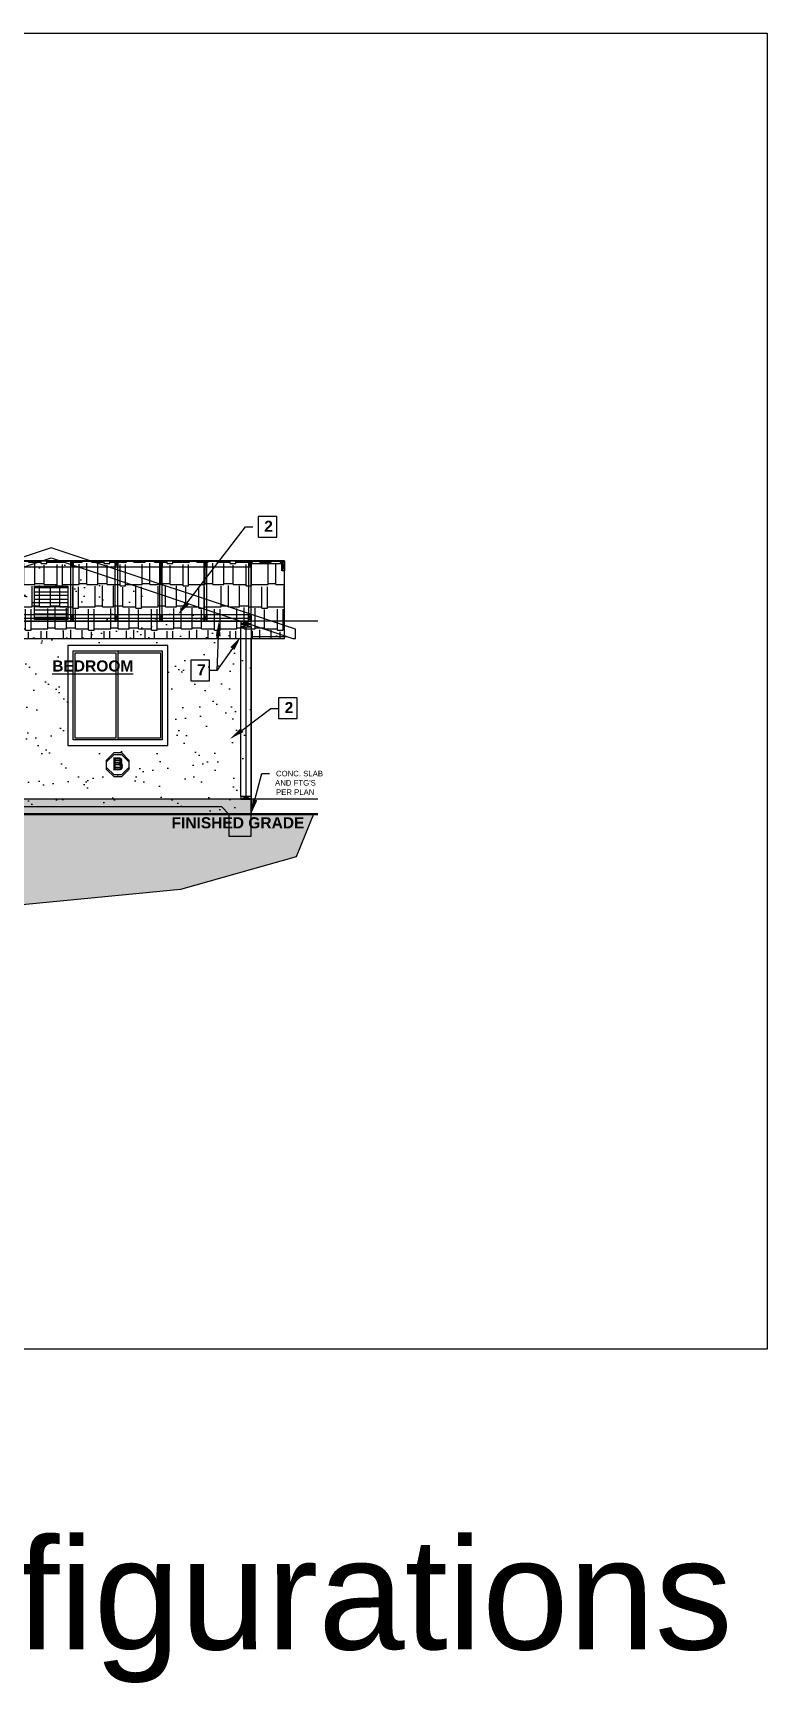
# Model space of a CAD drawing. Header units: inches. Extents: x -3572 to 2430, y -4559 to 3072.
# Drawn here: x -2919 to -2523, y -1697 to -806 of the extents above; entities that cross this region are included whole.
import ezdxf
from ezdxf import colors
from ezdxf.entities.mleader import LeaderData, LeaderLine
from ezdxf.math import Vec2, Vec3

# ---------------------------------------------------------------- set-up
doc = ezdxf.new("R2010")
doc.units = ezdxf.units.IN
doc.header["$MEASUREMENT"] = 0
doc.linetypes.add('DASHED2', pattern=[0.375, 0.25, -0.125])
for name, color, linetype in [('Elevation - Left Details', 6, 'Continuous'), ('Elevation - Right & Left Dim & Labels', 190, 'Continuous'), ('Elevation - Right Details', 3, 'Continuous'), ('Elevation - Section A', 7, 'Continuous'), ('Elevation - Section B', 7, 'Continuous')]:
    doc.layers.add(name, color=color, linetype=linetype)
doc.layers.add('Wall Insulation - Section B', color=40, linetype='BATTING', transparency=0.5)
doc.styles.get("Standard").update_dxf_attribs({"font": 'arial.ttf'})
doc.linetypes.add('BATTING', pattern='A,0.0001,-0.1,[134,ltypeshp.shx,S=0.1,R=0,X=-0.1,Y=0],-0.2,[134,ltypeshp.shx,S=0.1,R=180,X=0.1,Y=0],-0.1', length=0.4001)

msp = doc.modelspace()

# ---------------------------------------------------------------- hatches: boundary and pattern name
at = {"layer": 'Elevation - Left Details', "transparency": 33554559}
h = msp.add_hatch(dxfattribs=at)
h.set_pattern_fill('AR-RSHKE', color=256)
h.paths.add_polyline_path([(-2783.2318, -1091.19816), (-3178.2318, -1091.19816), (-3080.16392, -1123.88738), (-2783.2318, -1123.88738)])
h.paths.add_polyline_path([(-2783.2318, -1123.88738), (-3080.16392, -1123.88738), (-3067.2318, -1128.19808), (-3067.2318, -1133.19808), (-2783.2318, -1133.19808)])
at = {"layer": 'Elevation - Left Details', "transparency": 33554610}
h = msp.add_hatch(dxfattribs=at)
h.set_pattern_fill('AR-SAND', color=256, scale=10)
h.paths.add_polyline_path([(-2801.2318, -1219.88738), (-2801.2318, -1133.19808), (-3067.2318, -1133.19808), (-3068.7318, -1133.19808), (-3071.7318, -1132.19808), (-3091.2318, -1132.19808), (-3091.2318, -1219.88738)])
h.paths.add_polyline_path([(-2900.2318, -1190.88738), (-2900.2318, -1136.88738), (-2846.2318, -1136.88738), (-2846.2318, -1190.88738)], flags=16)
h.paths.add_polyline_path([(-2897.2318, -1187.88738), (-2897.2318, -1139.88738), (-2873.2318, -1139.88738), (-2849.2318, -1139.88738), (-2849.2318, -1187.88738), (-2873.2318, -1187.88738)], flags=0)
h.paths.add_polyline_path([(-2896.2318, -1186.88738), (-2896.2318, -1140.88738), (-2874.2318, -1140.88738), (-2874.2318, -1186.88738)], flags=0)
h.paths.add_polyline_path([(-2879.2318, -1198.73776), (-2875.2318, -1194.73776), (-2871.2318, -1194.73776), (-2867.2318, -1198.73776), (-2867.2318, -1202.73776), (-2871.2318, -1206.73776), (-2875.2318, -1206.73776), (-2879.2318, -1202.73776)], flags=16)
h.paths.add_polyline_path([(-2992.2318, -1190.88738), (-3046.2318, -1190.88738), (-3046.2318, -1136.88738), (-2992.2318, -1136.88738)], flags=16)
h.paths.add_polyline_path([(-2995.2318, -1187.88738), (-3019.2318, -1187.88738), (-3043.2318, -1187.88738), (-3043.2318, -1139.88738), (-3019.2318, -1139.88738), (-2995.2318, -1139.88738)], flags=0)
h.paths.add_polyline_path([(-3013.2318, -1198.73776), (-3013.2318, -1202.73776), (-3017.2318, -1206.73776), (-3021.2318, -1206.73776), (-3025.2318, -1202.73776), (-3025.2318, -1198.73776), (-3021.2318, -1194.73776), (-3017.2318, -1194.73776)], flags=16)
h.paths.add_polyline_path([(-3020.2318, -1186.88738), (-3042.2318, -1186.88738), (-3042.2318, -1140.88738), (-3020.2318, -1140.88738)], flags=0)
h.paths.add_polyline_path([(-3091.2318, -1219.88738), (-3091.2318, -1227.88738), (-2801.2318, -1227.88738), (-2801.2318, -1219.88738)])
h.paths.add_polyline_path([(-3023.7218, -1206.5403), (-3014.6686, -1206.5403), (-3014.6686, -1194.17604), (-3023.7218, -1194.17604)], flags=24)
h.paths.add_polyline_path([(-2877.7218, -1206.5403), (-2868.6686, -1206.5403), (-2868.6686, -1194.17604), (-2877.7218, -1194.17604)], flags=24)
at = {"layer": 'Elevation - Right Details', "transparency": 33554610}
h = msp.add_hatch(dxfattribs=at)
h.set_pattern_fill('AR-SAND', color=256, scale=10)
h.paths.add_polyline_path([(-2801.2318, -1132.19808), (-2781.7318, -1132.19808), (-2806.66398, -1123.88738), (-3011.79962, -1123.88738), (-3017.2318, -1125.6981), (-3017.2318, -1133.19808), (-3307.2318, -1133.19808), (-3307.2318, -1219.88738), (-2801.2318, -1219.88738)])
h.paths.add_polyline_path([(-3136.2318, -1136.88738), (-3094.2318, -1136.88738), (-3094.2318, -1166.88738), (-3136.2318, -1166.88738)], flags=16)
h.paths.add_polyline_path([(-3133.2318, -1163.88738), (-3133.2318, -1139.88738), (-3115.2318, -1139.88738), (-3097.2318, -1139.88738), (-3097.2318, -1163.88738)], flags=0)
h.paths.add_polyline_path([(-3132.2318, -1162.88738), (-3132.2318, -1140.88738), (-3116.2318, -1140.88738), (-3116.2318, -1162.88738)], flags=0)
h.paths.add_polyline_path([(-3208.2318, -1190.88738), (-3262.2318, -1190.88738), (-3262.2318, -1136.88738), (-3208.2318, -1136.88738)], flags=16)
h.paths.add_polyline_path([(-3211.2318, -1187.88738), (-3235.2318, -1187.88738), (-3259.2318, -1187.88738), (-3259.2318, -1139.88738), (-3235.2318, -1139.88738), (-3211.2318, -1139.88738)], flags=0)
h.paths.add_polyline_path([(-3121.2318, -1175.80677), (-3117.2318, -1171.80677), (-3113.2318, -1171.80677), (-3109.2318, -1175.80677), (-3109.2318, -1179.80677), (-3113.2318, -1183.80677), (-3117.2318, -1183.80677), (-3121.2318, -1179.80677)], flags=16)
h.paths.add_polyline_path([(-3236.2318, -1186.88738), (-3258.2318, -1186.88738), (-3258.2318, -1140.88738), (-3236.2318, -1140.88738)], flags=0)
h.paths.add_polyline_path([(-3229.2318, -1199.80677), (-3229.2318, -1203.80677), (-3233.2318, -1207.80677), (-3237.2318, -1207.80677), (-3241.2318, -1203.80677), (-3241.2318, -1199.80677), (-3237.2318, -1195.80677), (-3233.2318, -1195.80677)], flags=16)
h.paths.add_polyline_path([(-3004.2318, -1136.88738), (-2962.2318, -1136.88738), (-2962.2318, -1166.88738), (-3004.2318, -1166.88738)], flags=16)
h.paths.add_polyline_path([(-3001.2318, -1163.88738), (-3001.2318, -1139.88738), (-2983.2318, -1139.88738), (-2965.2318, -1139.88738), (-2965.2318, -1163.88738)], flags=0)
h.paths.add_polyline_path([(-3000.2318, -1162.88738), (-3000.2318, -1140.88738), (-2984.2318, -1140.88738), (-2984.2318, -1162.88738)], flags=0)
h.paths.add_polyline_path([(-2989.2318, -1175.80677), (-2985.2318, -1171.80677), (-2981.2318, -1171.80677), (-2977.2318, -1175.80677), (-2977.2318, -1179.80677), (-2981.2318, -1183.80677), (-2985.2318, -1183.80677), (-2989.2318, -1179.80677)], flags=16)
h.paths.add_polyline_path([(-2900.2318, -1136.88738), (-2846.2318, -1136.88738), (-2846.2318, -1190.88738), (-2900.2318, -1190.88738)], flags=16)
h.paths.add_polyline_path([(-2897.2318, -1139.88738), (-2873.2318, -1139.88738), (-2849.2318, -1139.88738), (-2849.2318, -1187.88738), (-2873.2318, -1187.88738), (-2897.2318, -1187.88738)], flags=0)
h.paths.add_polyline_path([(-2896.2318, -1140.88738), (-2874.2318, -1140.88738), (-2874.2318, -1186.88738), (-2896.2318, -1186.88738)], flags=0)
h.paths.add_polyline_path([(-2879.2318, -1199.80677), (-2875.2318, -1195.80677), (-2871.2318, -1195.80677), (-2867.2318, -1199.80677), (-2867.2318, -1203.80677), (-2871.2318, -1207.80677), (-2875.2318, -1207.80677), (-2879.2318, -1203.80677)], flags=16)
h.paths.add_polyline_path([(-2909.2318, -1089.69821), (-3011.79962, -1123.88738), (-2806.66398, -1123.88738)])
h.paths.add_polyline_path([(-2900.2318, -1122.88747), (-2918.2318, -1122.88747), (-2918.2318, -1104.88747), (-2900.2318, -1104.88747)], flags=16)
h.paths.add_polyline_path([(-2919.53113, -1143.28787), (-2899.84082, -1143.28787), (-2899.84082, -1130.92362), (-2919.53113, -1130.92362)], flags=24)
h.paths.add_polyline_path([(-2877.7218, -1207.6093), (-2868.6686, -1207.6093), (-2868.6686, -1195.24504), (-2877.7218, -1195.24504)], flags=24)
h.paths.add_polyline_path([(-2987.60516, -1183.71162), (-2978.55195, -1183.71162), (-2978.55195, -1171.34736), (-2987.60516, -1171.34736)], flags=24)
h.paths.add_polyline_path([(-3119.60516, -1183.71162), (-3110.55195, -1183.71162), (-3110.55195, -1171.34736), (-3119.60516, -1171.34736)], flags=24)
h.paths.add_polyline_path([(-3239.7218, -1207.6093), (-3230.6686, -1207.6093), (-3230.6686, -1195.24504), (-3239.7218, -1195.24504)], flags=24)
h.paths.add_polyline_path([(-2898.94846, -1120.11257), (-2879.25815, -1120.11257), (-2879.25815, -1107.74832), (-2898.94846, -1107.74832)], flags=24)
at = {"layer": 'Elevation - Section A', "transparency": 33554610}
h = msp.add_hatch(dxfattribs=at)
h.set_pattern_fill('AR-SAND', color=256)
h.set_pattern_definition([(37.5, (0, 0), (-0.06299336, 1.9268238), [0, -1.52, 0, -1.7, 0, -1.625]), (7.5, (0, 0), (1.7697767, 2.822146), [0, -0.82, 0, -1.37, 0, -0.525]), (327.5, (-1.23, 0), (3.1141419, 0.00565905), [0, -0.5, 0, -1.8, 0, -2.35]), (317.5, (-1.23, 0), (3.0061266, 0.8776756), [0, -0.25, 0, -1.18, 0, -1.35])])
h.paths.add_polyline_path([(-3056.2318, -1223.88738), (-3091.2318, -1223.88738), (-3091.2318, -1227.88738), (-3052.2318, -1227.88738)])
h.paths.add_polyline_path([(-3091.2318, -1223.88738), (-3291.2318, -1223.88738), (-3295.2318, -1227.88738), (-3091.2318, -1227.88738)])
h.paths.add_polyline_path([(-2817.2318, -1223.88738), (-3036.2318, -1223.88738), (-3040.2318, -1227.88738), (-2813.2318, -1227.88738)])
at = {"layer": 'Elevation - Section B', "transparency": 33554534}
h = msp.add_hatch(dxfattribs=at)
h.set_pattern_fill('EARTH', color=256, scale=30)
h.paths.add_polyline_path([(-3295.2318, -1227.88738), (-3295.2318, -1239.88738), (-3307.2318, -1239.88738), (-3307.2318, -1227.88738), (-3331.06445, -1227.88738), (-3342.30821, -1241.06355), (-3287.50045, -1270.35426), (-3208.88757, -1256.92548), (-3139.00943, -1271.69714), (-3053.00559, -1263.63987), (-2934.07838, -1277.74009), (-2839.33975, -1268.58015), (-2776.98105, -1250.97727), (-2767.59309, -1227.88738), (-2801.2318, -1227.88738), (-2801.2318, -1239.88738), (-2813.2318, -1239.88738), (-2813.2318, -1227.88738), (-3040.2318, -1227.88738), (-3040.2318, -1239.88738), (-3052.2318, -1239.88738), (-3052.2318, -1227.88738)])
h.paths.add_polyline_path([(-3348.54737, -1228.56747), (-3306.87479, -1228.56747), (-3306.87479, -1207.22573), (-3348.54737, -1207.22573)], flags=9)
h = msp.add_hatch(dxfattribs=at)
h.set_pattern_fill('AR-CONC', color=256)
h.set_pattern_definition([(50, (0, 0), (7.172602, -0.627521), [0.75, -8.25]), (355, (0, 0), (-1.387513, 7.521921), [0.6, -6.6]), (100.45144, (0.598, -0.052), (5.785088, 6.8944), [0.637402, -7.011421]), (46.1842, (0, 2), (10.672413, -1.655193), [1.125, -12.375]), (96.63564, (0.889, 1.862), (9.34662, 9.741186), [0.956103, -10.517138]), (351.18416, (0, 2), (9.34662, 9.741186), [0.9, -9.9]), (21, (1, 1.5), (5.969071, -4.026189), [0.75, -8.25]), (326, (1, 1.5), (2.433153, 7.2515), [0.6, -6.6]), (71.45144, (1.4974, 1.1645), (8.402224, 3.225312), [0.637402, -7.011421]), (37.5, (0, 0), (0.1215986, 3.3289385), [0, -6.52, 0, -6.7, 0, -6.625]), (7.5, (0, 0), (2.6306954, 3.944117), [0, -3.82, 0, -6.37, 0, -2.525]), (327.5, (-2.23, 0), (5.3382244, -0.2255487), [0, -2.5, 0, -7.8, 0, -10.35]), (317.5, (-3.23, 0), (5.831862, 1.00105), [0, -3.25, 0, -5.18, 0, -7.35])])
h.paths.add_polyline_path([(-2801.2318, -1219.88738), (-3307.2318, -1219.88738), (-3307.2318, -1239.88738), (-3295.2318, -1239.88738), (-3295.2318, -1227.88738), (-3291.2318, -1223.88738), (-3056.2318, -1223.88738), (-3052.2318, -1227.88738), (-3052.2318, -1239.88738), (-3040.2318, -1239.88738), (-3040.2318, -1227.88738), (-3036.2318, -1223.88738), (-2817.2318, -1223.88738), (-2813.2318, -1227.88738), (-2813.2318, -1239.88738), (-2801.2318, -1239.88738), (-2801.2318, -1227.88738)])

# ---------------------------------------------------------------- linework, layer by layer
at = {"color": 3}
msp.add_lwpolyline([(-3572.1296, -806.34727), (-2522.79355, -806.34727), (-2522.79355, -1516.7118), (-3572.1296, -1516.7118)], close=True, dxfattribs=at)
at = {"layer": 'Elevation - Left Details'}
for p, q in [((-2783.2318, -1091.19816), (-3178.2318, -1091.19816)), ((-2783.2318, -1133.19808), (-2783.2318, -1091.19816)), ((-3067.2318, -1133.19808), (-2783.2318, -1133.19808)), ((-2801.2318, -1227.88738), (-2801.2318, -1133.19808)), ((-2879.2318, -1202.73776), (-2879.2318, -1198.73776)), ((-2875.2318, -1194.73776), (-2871.2318, -1194.73776)), ((-2871.2318, -1194.73776), (-2867.2318, -1198.73776)), ((-2867.2318, -1198.73776), (-2867.2318, -1202.73776)), ((-2871.2318, -1206.73776), (-2875.2318, -1206.73776))]:
    msp.add_line(p, q, dxfattribs=at)
for points in [[(-2900.2318, -1190.88738), (-2846.2318, -1190.88738), (-2846.2318, -1136.88738), (-2900.2318, -1136.88738)], [(-2896.2318, -1140.88738), (-2874.2318, -1140.88738), (-2874.2318, -1186.88738), (-2896.2318, -1186.88738)]]:
    msp.add_lwpolyline(points, close=True, dxfattribs=at)
for points in [[(-2897.2318, -1139.88738), (-2873.2318, -1139.88738), (-2873.2318, -1187.88738), (-2897.2318, -1187.88738), (-2897.2318, -1139.88738)], [(-2873.2318, -1139.88738), (-2849.2318, -1139.88738), (-2849.2318, -1187.88738), (-2873.2318, -1187.88738)], [(-2873.2318, -1140.88738), (-2850.2318, -1140.88738), (-2850.2318, -1186.88738), (-2873.2318, -1186.88738)], [(-2879.2318, -1198.73776), (-2875.2318, -1194.73776)], [(-2875.2318, -1206.73776), (-2879.2318, -1202.73776)], [(-2867.2318, -1202.73776), (-2871.2318, -1206.73776)]]:
    msp.add_lwpolyline(points, dxfattribs=at)
at = {"layer": 'Elevation - Right & Left Dim & Labels', "linetype": 'DASHED2'}
for p, q in [((-2765.2318, -1123.88738), (-3343.2318, -1123.88738)), ((-2765.2318, -1219.88738), (-3343.2318, -1219.88738))]:
    msp.add_line(p, q, dxfattribs=at)
at = {"layer": 'Elevation - Right & Left Dim & Labels', "lineweight": 50}
msp.add_line((-2765.2318, -1227.88738), (-3343.2318, -1227.88738), dxfattribs=at)
at = {"layer": 'Elevation - Right & Left Dim & Labels'}
msp.add_lwpolyline([(-2786.45283, -1176.26804), (-2776.41518, -1176.26804), (-2776.41518, -1165.21277), (-2786.45283, -1165.21277)], close=True, dxfattribs=at)
at = {"layer": 'Elevation - Right Details'}
for p, q in [((-2909.2318, -1084.19818), (-3028.29967, -1123.88738)), ((-2777.2318, -1128.19808), (-2909.2318, -1084.19818)), ((-3011.79962, -1123.88738), (-2909.2318, -1089.69821)), ((-2909.2318, -1089.69821), (-2778.7318, -1133.19808)), ((-2900.2318, -1105.88747), (-2918.2318, -1105.88747)), ((-2918.2318, -1107.88747), (-2900.2318, -1107.88747)), ((-2900.2318, -1109.88747), (-2918.2318, -1109.88747)), ((-2918.2318, -1111.88747), (-2900.2318, -1111.88747)), ((-2900.2318, -1113.88747), (-2918.2318, -1113.88747)), ((-2918.2318, -1115.88747), (-2900.2318, -1115.88747)), ((-2900.2318, -1117.88747), (-2918.2318, -1117.88747)), ((-2918.2318, -1119.88747), (-2900.2318, -1119.88747)), ((-2900.2318, -1121.88747), (-2918.2318, -1121.88747)), ((-2777.2318, -1133.19808), (-2777.2318, -1128.19808)), ((-2778.7318, -1133.19808), (-2777.2318, -1133.19808)), ((-2879.2318, -1203.80677), (-2879.2318, -1199.80677)), ((-2875.2318, -1195.80677), (-2871.2318, -1195.80677)), ((-2871.2318, -1195.80677), (-2867.2318, -1199.80677)), ((-2867.2318, -1199.80677), (-2867.2318, -1203.80677)), ((-2871.2318, -1207.80677), (-2875.2318, -1207.80677))]:
    msp.add_line(p, q, dxfattribs=at)
for points in [[(-2918.2318, -1104.88747), (-2900.2318, -1104.88747), (-2900.2318, -1122.88747), (-2918.2318, -1122.88747)], [(-2900.2318, -1190.88738), (-2846.2318, -1190.88738), (-2846.2318, -1136.88738), (-2900.2318, -1136.88738)], [(-2896.2318, -1140.88738), (-2874.2318, -1140.88738), (-2874.2318, -1186.88738), (-2896.2318, -1186.88738)]]:
    msp.add_lwpolyline(points, close=True, dxfattribs=at)
for points in [[(-2897.2318, -1139.88738), (-2873.2318, -1139.88738), (-2873.2318, -1187.88738), (-2897.2318, -1187.88738), (-2897.2318, -1139.88738)], [(-2873.2318, -1139.88738), (-2849.2318, -1139.88738), (-2849.2318, -1187.88738), (-2873.2318, -1187.88738)], [(-2781.7318, -1132.19808), (-2801.2318, -1132.19808), (-2801.2318, -1227.88738)], [(-2873.2318, -1140.88738), (-2850.2318, -1140.88738), (-2850.2318, -1186.88738), (-2873.2318, -1186.88738)], [(-2879.2318, -1199.80677), (-2875.2318, -1195.80677)], [(-2875.2318, -1207.80677), (-2879.2318, -1203.80677)], [(-2867.2318, -1203.80677), (-2871.2318, -1207.80677)]]:
    msp.add_lwpolyline(points, dxfattribs=at)
at = {"layer": 'Elevation - Section B', "linetype": 'ByBlock'}
for p, q in [((-3178.2318, -1091.19816), (-2784.7318, -1091.19816)), ((-2801.2318, -1094.69816), (-3167.73177, -1094.69816)), ((-2784.7318, -1091.19816), (-2784.7318, -1094.69816))]:
    msp.add_line(p, q, dxfattribs=at)
at = {"layer": 'Elevation - Section B'}
for p, q in [((-2897.2318, -1094.69816), (-2898.7318, -1094.69816)), ((-2873.2318, -1094.69816), (-2874.7318, -1094.69816)), ((-2849.2318, -1094.69816), (-2850.7318, -1094.69816)), ((-2825.2318, -1094.69816), (-2826.7318, -1094.69816)), ((-2801.2318, -1094.69816), (-2802.7318, -1094.69816)), ((-2801.2318, -1091.19816), (-2801.2318, -1092.69816)), ((-2801.2318, -1092.69816), (-2784.7318, -1092.69816)), ((-2783.2318, -1096.69816), (-2784.7318, -1091.19816)), ((-2783.2318, -1091.19816), (-2784.7318, -1096.69816)), ((-2784.7318, -1092.69816), (-2784.7318, -1091.19816)), ((-2897.2318, -1123.88738), (-2898.7318, -1123.88738)), ((-2873.2318, -1123.88738), (-2874.7318, -1123.88738)), ((-2849.2318, -1123.88738), (-2850.7318, -1123.88738)), ((-2825.2318, -1123.88738), (-2826.7318, -1123.88738)), ((-2801.2318, -1123.88738), (-2806.7318, -1125.38738)), ((-2801.2318, -1125.38738), (-2806.7318, -1123.88738)), ((-2801.2318, -1125.38738), (-2806.7318, -1126.88738)), ((-2801.2318, -1126.88738), (-2806.7318, -1125.38738)), ((-2801.2318, -1123.88738), (-2802.7318, -1123.88738)), ((-2801.2318, -1218.38738), (-2806.7318, -1219.88738)), ((-2801.2318, -1219.88738), (-2806.7318, -1218.38738))]:
    msp.add_line(p, q, dxfattribs=at)
for points in [[(-2797.48176, -1078.3856), (-2787.44412, -1078.3856), (-2787.44412, -1067.33033), (-2797.48176, -1067.33033)], [(-2783.2318, -1096.69816), (-2784.7318, -1096.69816), (-2784.7318, -1091.19816), (-2783.2318, -1091.19816)], [(-2801.2318, -1125.38738), (-2801.2318, -1123.88738), (-2806.7318, -1123.88738), (-2806.7318, -1125.38738)], [(-2801.2318, -1126.88738), (-2801.2318, -1125.38738), (-2806.7318, -1125.38738), (-2806.7318, -1126.88738)], [(-2801.2318, -1218.38738), (-2806.7318, -1218.38738), (-2806.7318, -1126.88738), (-2801.2318, -1126.88738)], [(-2833.73492, -1155.9183), (-2823.69728, -1155.9183), (-2823.69728, -1144.86303), (-2833.73492, -1144.86303)], [(-2801.2318, -1239.88738), (-2801.2318, -1219.88738), (-3307.2318, -1219.88738), (-3307.2318, -1239.88738), (-3295.2318, -1239.88738), (-3295.2318, -1227.88738), (-3291.2318, -1223.88738), (-3056.2318, -1223.88738), (-3052.2318, -1227.88738), (-3052.2318, -1239.88738), (-3040.2318, -1239.88738), (-3040.2318, -1227.88738), (-3036.2318, -1223.88738), (-2817.2318, -1223.88738), (-2813.2318, -1227.88738), (-2813.2318, -1239.88738)], [(-2801.2318, -1219.88738), (-2801.2318, -1218.38738), (-2806.7318, -1218.38738), (-2806.7318, -1219.88738)]]:
    msp.add_lwpolyline(points, close=True, dxfattribs=at)
for points in [[(-2898.7318, -1091.19816), (-2898.7318, -1094.69816), (-2897.2318, -1091.19816), (-2897.2318, -1094.69816), (-2898.7318, -1091.19816), (-2897.2318, -1091.19816)], [(-2897.2318, -1123.88738), (-2897.2318, -1091.19816), (-2898.7318, -1091.19816), (-2898.7318, -1123.88738), (-2897.2318, -1123.88738)], [(-2874.7318, -1091.19816), (-2874.7318, -1094.69816), (-2873.2318, -1091.19816), (-2873.2318, -1094.69816), (-2874.7318, -1091.19816), (-2873.2318, -1091.19816)], [(-2873.2318, -1123.88738), (-2873.2318, -1091.19816), (-2874.7318, -1091.19816), (-2874.7318, -1123.88738), (-2873.2318, -1123.88738)], [(-2850.7318, -1091.19816), (-2850.7318, -1094.69816), (-2849.2318, -1091.19816), (-2849.2318, -1094.69816), (-2850.7318, -1091.19816), (-2849.2318, -1091.19816)], [(-2849.2318, -1123.88738), (-2849.2318, -1091.19816), (-2850.7318, -1091.19816), (-2850.7318, -1123.88738), (-2849.2318, -1123.88738)], [(-2826.7318, -1091.19816), (-2826.7318, -1094.69816), (-2825.2318, -1091.19816), (-2825.2318, -1094.69816), (-2826.7318, -1091.19816), (-2825.2318, -1091.19816)], [(-2825.2318, -1123.88738), (-2825.2318, -1091.19816), (-2826.7318, -1091.19816), (-2826.7318, -1123.88738), (-2825.2318, -1123.88738)], [(-2802.7318, -1091.19816), (-2802.7318, -1094.69816), (-2801.2318, -1091.19816), (-2801.2318, -1094.69816), (-2802.7318, -1091.19816), (-2801.2318, -1091.19816)], [(-2801.2318, -1123.88738), (-2801.2318, -1091.19816), (-2802.7318, -1091.19816), (-2802.7318, -1123.88738), (-2801.2318, -1123.88738)], [(-2898.7318, -1120.38738), (-2898.7318, -1123.88738), (-2897.2318, -1120.38738), (-2897.2318, -1123.88738), (-2898.7318, -1120.38738), (-2897.2318, -1120.38738)], [(-2874.7318, -1120.38738), (-2874.7318, -1123.88738), (-2873.2318, -1120.38738), (-2873.2318, -1123.88738), (-2874.7318, -1120.38738), (-2873.2318, -1120.38738)], [(-2850.7318, -1120.38738), (-2850.7318, -1123.88738), (-2849.2318, -1120.38738), (-2849.2318, -1123.88738), (-2850.7318, -1120.38738), (-2849.2318, -1120.38738)], [(-2826.7318, -1120.38738), (-2826.7318, -1123.88738), (-2825.2318, -1120.38738), (-2825.2318, -1123.88738), (-2826.7318, -1120.38738), (-2825.2318, -1120.38738)], [(-2802.7318, -1120.38738), (-2802.7318, -1123.88738), (-2801.2318, -1120.38738), (-2801.2318, -1123.88738), (-2802.7318, -1120.38738), (-2801.2318, -1120.38738)]]:
    msp.add_lwpolyline(points, dxfattribs=at)
at = {"layer": 'Elevation - Section B', "linetype": 'ByBlock'}
msp.add_lwpolyline([(-3091.2318, -1123.88738), (-2802.7318, -1123.88738), (-2802.7318, -1120.38738), (-3091.2318, -1120.38738), (-3091.2318, -1123.88738)], dxfattribs=at)
msp.add_lwpolyline([(-2801.2318, -1227.88738), (-2767.59309, -1227.88738), (-2776.98105, -1250.97727), (-2839.33975, -1268.58015), (-2934.07838, -1277.74009), (-3053.00559, -1263.63987), (-3139.00943, -1271.69714), (-3208.88757, -1256.92548), (-3287.50045, -1270.35426), (-3342.30821, -1241.06355), (-3331.06445, -1227.88738), (-3307.2318, -1227.88738), (-3307.2318, -1239.88738), (-3295.2318, -1239.88738), (-3295.2318, -1227.88738), (-3052.2318, -1227.88738), (-3052.2318, -1239.88738), (-3040.2318, -1239.88738), (-3040.2318, -1227.88738), (-2813.2318, -1227.88738), (-2813.2318, -1239.88738), (-2801.2318, -1239.88738)], close=True, dxfattribs=at)
at = {"layer": 'Wall Insulation - Section B', "ltscale": 0.08}
msp.add_line((-3091.2318, -1122.13539), (-2802.7318, -1122.13738), dxfattribs=at)
at = {"layer": 'Wall Insulation - Section B', "ltscale": 0.12}
msp.add_line((-2803.9818, -1218.38738), (-2803.9818, -1126.88738), dxfattribs=at)

# ---------------------------------------------------------------- texts
at = {"color": 3, "insert": (-3566.29042, -1618.80758), "char_height": 60, "attachment_point": 1}
msp.add_mtext_dynamic_manual_height_columns('Solar Ready Configurations', width=2572.0309593, gutter_width=1, heights=[0], dxfattribs=at)
at = {"layer": 'Elevation - Left Details', "insert": (-2908.14543, -1197.26403), "char_height": 6, "attachment_point": 1}
msp.add_mtext_dynamic_manual_height_columns('\\pxqc;{\\fArial|b1|i0|c0|p34;B}', width=70.1010121, gutter_width=1, heights=[0], dxfattribs=at)
at = {"layer": 'Elevation - Right & Left Dim & Labels', "char_height": 6, "attachment_point": 1}
for s, width, insert in [('{\\fArial|b1|i0|c0|p34;2}', 70.1010121, (-2783.14441, -1167.45)), ('{\\fArial|b1|i0|c0|p34;FINISHED GRADE}', 74.8430218, (-2844.20171, -1229.61963))]:
    msp.add_mtext_dynamic_manual_height_columns(s, width=width, gutter_width=1, heights=[0], dxfattribs=dict(at, insert=insert))
at = {"layer": 'Elevation - Right Details', "insert": (-2908.14543, -1198.33304), "char_height": 6, "attachment_point": 1}
msp.add_mtext_dynamic_manual_height_columns('\\pxqc;{\\fArial|b1|i0|c0|p34;B}', width=70.1010121, gutter_width=1, heights=[0], dxfattribs=at)
at = {"layer": 'Elevation - Section B', "char_height": 6, "attachment_point": 1}
for s, insert in [('{\\fArial|b1|i0|c0|p34;2}', (-2794.17334, -1069.56755)), ('\\pxqc;{\\fArial|b1|i0|c0|p34;\\LBEDROOM}', (-2921.75982, -1144.97761)), ('{\\fArial|b1|i0|c0|p34;7}', (-2830.4265, -1147.10025))]:
    msp.add_mtext_dynamic_manual_height_columns(s, width=70.1010121, gutter_width=1, heights=[0], dxfattribs=dict(at, insert=insert))

# ---------------------------------------------------------------- leaders
at = {"layer": 'Elevation - Right & Left Dim & Labels'}
ml = msp.add_multileader_mtext('Standard', dxfattribs=at)
ml.set_content('.', color=256)
ml.set_leader_properties()
ml.build(insert=Vec2(0, 0))
ml.multileader.update_dxf_attribs({"dogleg_length": 3.98438, "arrow_head_size": 8})
ctx = ml.context
ctx.base_point, ctx.char_height, ctx.arrow_head_size, ctx.landing_gap_size, ctx.plane_origin = Vec3(-2786.54283, -1170.99041), 0.5, 8, 0.09, Vec3(-2812.59056, -1187.35256)
notes = []
notes.append((ctx, [(0, (1, 1, 0), (-2790.5272, -1170.99041), (1, 0), 3.98438, [(0, [(-2812.59056, -1187.35256)], 0, [])])]))
ctx.mtext.insert, ctx.mtext.flow_direction = Vec3(-2786.45283, -1170.74041), 5
at = {"layer": 'Elevation - Section B'}
ml = msp.add_multileader_mtext('Standard', dxfattribs=at)
ml.set_content('\\pxi-1,l1;.', color=256)
ml.set_leader_properties()
ml.build(insert=Vec2(0, 0))
ml.multileader.update_dxf_attribs({"dogleg_length": 3.98438, "arrow_head_size": 8})
ctx = ml.context
ctx.base_point, ctx.char_height, ctx.arrow_head_size, ctx.landing_gap_size, ctx.plane_origin = Vec3(-2984.61896, -1071.19833), 0.0625, 8, 0.09, Vec3(-3023.45411, -1091.52075)
notes.append((ctx, [(0, (1, 1, 0), (-2988.60333, -1071.19833), (1, 0), 3.98438, [(0, [(-3017.2318, -1107.54277)], 0, [])])]))
ctx.mtext.insert, ctx.mtext.width, ctx.mtext.flow_direction = Vec3(-2984.52896, -1071.16708), 118.108254, 5
ml = msp.add_multileader_mtext('Standard', dxfattribs=at)
ml.set_content('\\pxi-1,l1; ', color=256)
ml.set_leader_properties()
ml.build(insert=Vec2(0, 0))
ml.multileader.update_dxf_attribs({"dogleg_length": 3.98438, "arrow_head_size": 8})
ctx = ml.context
ctx.base_point, ctx.char_height, ctx.arrow_head_size, ctx.landing_gap_size, ctx.plane_origin = Vec3(-2800.32276, -1072.85796), 3, 8, 0.09, Vec3(-2847.42821, -1115.41528)
notes.append((ctx, [(0, (1, 1, 0), (-2804.30714, -1072.85796), (1, 0), 3.98438, [(0, [(-2840.73094, -1120.38738)], 0, [])])]))
ctx.mtext.insert, ctx.mtext.width, ctx.mtext.flow_direction = Vec3(-2800.23276, -1071.35796), 118.108254, 5
ml = msp.add_multileader_mtext('Standard', dxfattribs=at)
ml.set_content('\\pxi-1,l1;   ', color=256)
ml.set_leader_properties()
ml.build(insert=Vec2(0, 0))
ml.multileader.update_dxf_attribs({"dogleg_length": 3.98438, "arrow_head_size": 8})
ctx = ml.context
ctx.base_point, ctx.char_height, ctx.arrow_head_size, ctx.landing_gap_size, ctx.plane_origin = Vec3(-2827.37046, -1150.39066), 3, 8, 0.09, Vec3(-2803.85657, -1172.21356)
ctx.text_align_type = 2
notes.append((ctx, [(0, (1, 1, 0), (-2819.7129, -1150.39066), (-1, 0), 3.98438, [(0, [(-2818.6769, -1123.88738)], 0, [])])]))
ctx.mtext.insert, ctx.mtext.width, ctx.mtext.alignment, ctx.mtext.flow_direction = Vec3(-2823.78728, -1148.89066), 37.7313968, 3, 5
ml = msp.add_multileader_mtext('Standard', dxfattribs=at)
ml.set_content('\\pxi-1,l1;   ', color=256)
ml.set_leader_properties()
ml.build(insert=Vec2(0, 0))
ml.multileader.update_dxf_attribs({"dogleg_length": 3.98438, "arrow_head_size": 8})
ctx = ml.context
ctx.base_point, ctx.char_height, ctx.arrow_head_size, ctx.landing_gap_size, ctx.plane_origin = Vec3(-2827.37046, -1150.39066), 3, 8, 0.09, Vec3(-2803.85657, -1172.21356)
ctx.text_align_type = 2
notes.append((ctx, [(0, (1, 1, 0), (-2819.7129, -1150.39066), (-1, 0), 3.98438, [(0, [(-2806.7318, -1132.04124)], 0, [])])]))
ctx.mtext.insert, ctx.mtext.width, ctx.mtext.alignment, ctx.mtext.flow_direction = Vec3(-2823.78728, -1148.89066), 37.7313968, 3, 5
ml = msp.add_multileader_mtext('Standard', dxfattribs=at)
ml.set_content("\\pxi-1,l1;   CONC. SLAB AND FTG'S \\P   PER PLAN", color=256)
ml.set_leader_properties()
ml.build(insert=Vec2(0, 0))
ml.multileader.update_dxf_attribs({"dogleg_length": 3.98438, "arrow_head_size": 8})
ctx = ml.context
ctx.base_point, ctx.char_height, ctx.arrow_head_size, ctx.landing_gap_size, ctx.plane_origin = Vec3(-2791.4077, -1206.06449), 3, 8, 0.09, Vec3(-2801.2318, -1227.88738)
notes.append((ctx, [(0, (1, 1, 0), (-2795.39207, -1206.06449), (1, 0), 3.98438, [(0, [(-2801.2318, -1227.88738)], 0, [])])]))
ctx.mtext.insert, ctx.mtext.width, ctx.mtext.flow_direction = Vec3(-2791.3177, -1204.56346), 35.82326, 5
for ctx, leaders in notes:
    for number, flags, end, landing, length, lines in leaders:
        leader = LeaderData()
        leader.index, (leader.has_last_leader_line, leader.has_dogleg_vector, leader.attachment_direction) = number, flags
        leader.last_leader_point, leader.dogleg_vector, leader.dogleg_length = Vec3(end), Vec3(landing), length
        for number, points, colour, breaks in lines:
            line = LeaderLine()
            line.index, line.vertices, line.color, line.breaks = number, Vec3.list(points), colors.encode_raw_color(colour), breaks
            leader.lines.append(line)
        ctx.leaders.append(leader)

doc.saveas('drawing.dxf')
